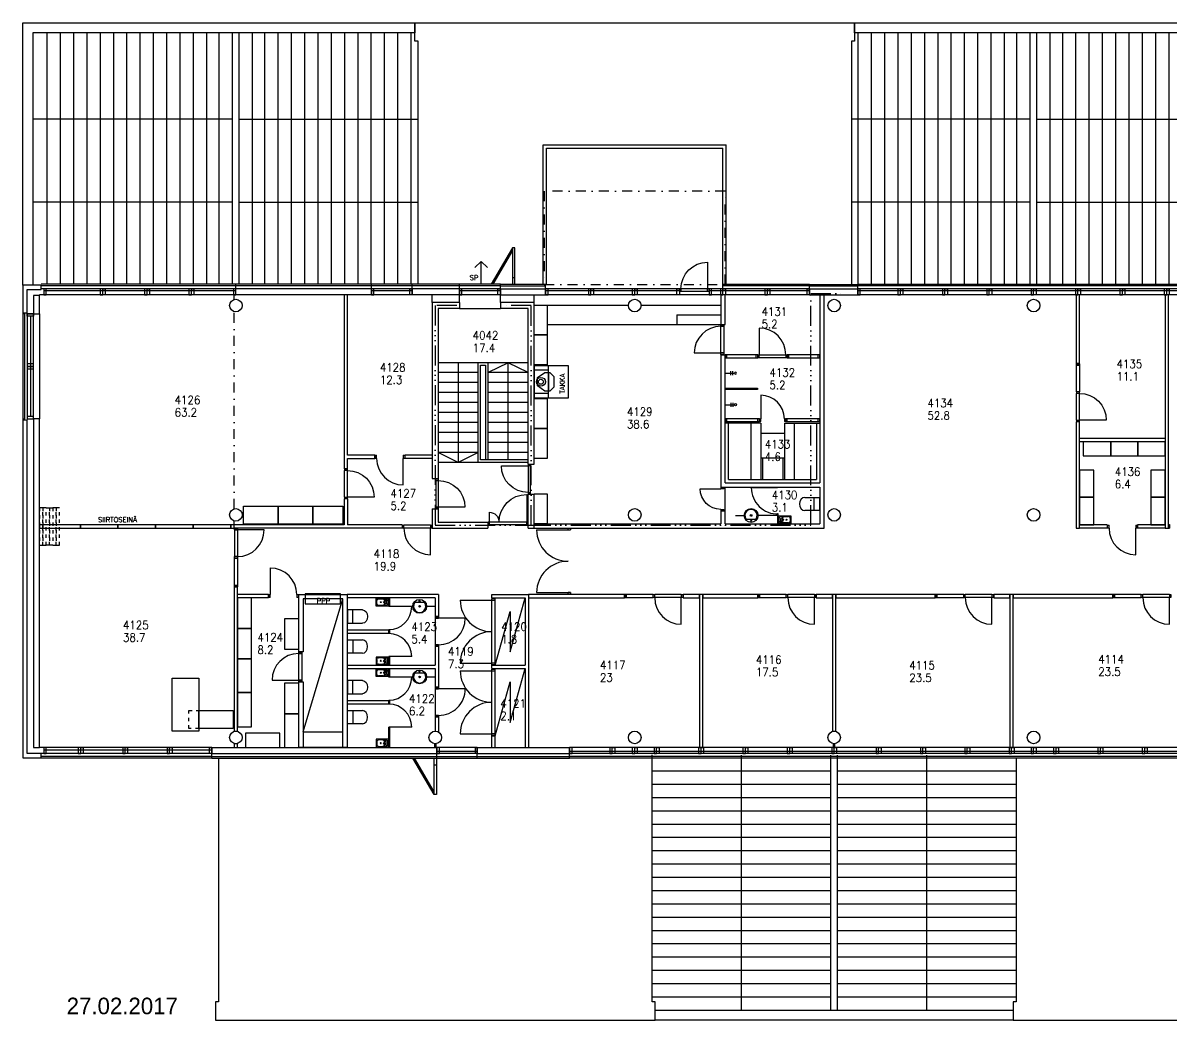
# Model space of a CAD drawing. Extents: x -405 to 153754, y -2585 to 66147.
# Drawn here: x -405 to 34135, y -405 to 29605 of the extents above; entities that cross this region are included whole.
import ezdxf
from ezdxf.enums import TextEntityAlignment as Align

# ---------------------------------------------------------------- set-up
doc = ezdxf.new("R2010")
doc.units = 0
doc.header["$LTSCALE"] = 100
doc.header["$MEASUREMENT"] = 0
for name, pattern in [('KEL', [2.25, 1, -1.25]), ('PALOALUE', [12, 6, -1.5, 0, -1.5, 0, -1.5, 0, -1.5]), ('PKL', [7, 3, -2, 0, -2])]:
    doc.linetypes.add(name, pattern=pattern)
doc.layers.get('0').update_dxf_attribs({"linetype": 'CONTINUOUS'})
for name, color, linetype in [('ART1100T0', 7, 'CONTINUOUS'), ('ART1100T3', 7, 'CONTINUOUS'), ('ART1100TB', 7, 'CONTINUOUS'), ('ART2300T0', 7, 'CONTINUOUS'), ('FM_I', 7, 'CONTINUOUS'), ('M00402', 7, 'CONTINUOUS'), ('M06001', 7, 'CONTINUOUS'), ('M06037', 8, 'CONTINUOUS'), ('M06041', 7, 'CONTINUOUS'), ('M06051', 3, 'CONTINUOUS'), ('m06080', 8, 'CONTINUOUS'), ('M06081', 7, 'CONTINUOUS'), ('paloos', 20, 'PALOALUE')]:
    doc.layers.add(name, color=color, linetype=linetype)
doc.styles.add('FISO', font='fiso.shx', dxfattribs={"height": 200})
doc.styles.add('ROMANS', font='romans.shx')
doc.styles.get("Standard").update_dxf_attribs({"font": 'simplex.shx'})

# ---------------------------------------------------------------- blocks, each defined once
blk = doc.blocks.new('Apilari_01')
at = {"layer": 'M06001'}
blk.add_circle((0, 0), 0.5, dxfattribs=at)
blk = doc.blocks.new('SALAMA')
at = {"layer": 'M00402'}
blk.add_lwpolyline([(0, 0), (0.5, 0.8), (0.5, 0.2), (1, 1)], dxfattribs=at)
blk = doc.blocks.new('LVISUI')
for p, q in [((-0.2, 0.77), (0.2, 0.77)), ((-0.2, 0.56), (0.2, 0.56)), ((0, 0), (0, 0.93))]:
    blk.add_line(p, q)
blk.add_circle((0, 1.03), 0.104)
at = {"width": 0.76195, "flags": 1}
blk.add_attdef('LVIKAL', text='', height=0.212, dxfattribs=at).set_placement((-0.39, 0.03), (0.38, 0.03), align=Align.FIT)
blk = doc.blocks.new('TALOTIKKAAT')
for p, q in [((-38, 1100), (-673, 0)), ((-38, 1020), (-626, 0)), ((-38, 200), (38, 200))]:
    blk.add_line(p, q)
blk.add_lwpolyline([(-38, 0), (38, 0), (38, 1100), (-38, 1100)], close=True)
blk = doc.blocks.new('KKUPPI_P')
at = {"linetype": 'Continuous'}
for p, q in [((-380, -245), (-380, -10)), ((-380, -10), (-10, -10)), ((-10, -245), (-380, -245)), ((-360, -175), (-360, -80)), ((-310, -30), (-175, -30)), ((-175, -225), (-310, -225)), ((-175, -30), (-80, -30)), ((-175, -225), (-80, -225)), ((-125, -80), (-125, -175)), ((-30, -80), (-30, -175)), ((-10, -10), (-10, -245))]:
    blk.add_line(p, q, dxfattribs=at)
for p, q in [((-168, -110), (-125, -153)), ((-80, -65), (-163, -148)), ((-151, -93), (-108, -136)), ((-80, -65), (-80, -167))]:
    blk.add_line(p, q)
for centre, radius in [((-242, -128), 14.1), ((-80, -65), 10)]:
    blk.add_circle(centre, radius, dxfattribs=at)
for centre, start, end in [((-310, -80), 90, 180), ((-310, -175), 180, 270), ((-175, -80), 0, 90), ((-175, -175), 270, 0), ((-80, -80), 0, 90), ((-80, -175), 270, 0)]:
    blk.add_arc(centre, 50, start, end, dxfattribs=at)
at = {"extrusion": (0, 0, -1)}
for centre, major_axis, start_param, end_param in [((-119, -189), (-13.3, 12.5), -1.446157, 1.474955), ((-125, -203), (-5.71, 5.37), 0.050634, 6.193979), ((-100, -163), (-15.7, 14.8), 2.496992, 4.616547)]:
    blk.add_ellipse(centre, major_axis=major_axis, ratio=0.8, start_param=start_param, end_param=end_param, dxfattribs=at)
blk = doc.blocks.new('LVIIST')
for p, q in [((-0.5, 0.02), (-0.5, 0.761)), ((0.5, 0.761), (0.5, 0.02)), ((-0.5, 0.283), (0.5, 0.283)), ((0.5, 0.02), (-0.5, 0.02))]:
    blk.add_line(p, q)
blk.add_ellipse((0, 0.761), major_axis=(-0.5, 0), ratio=0.517739, start_param=3.141593, end_param=6.283185)
at = {"width": 0.76195, "flags": 1}
blk.add_attdef('LVIKAL', text='', height=0.212, dxfattribs=at).set_placement((-0.389, 0.05), (0.379, 0.05), align=Align.FIT)
blk = doc.blocks.new('A$C35E07A09')
blk.add_lwpolyline([(63, 322, 2.070197), (352, 322)], format="xyb", close=True)
for centre, radius in [((207, 207), 208), ((207, 367), 15), ((207, 207), 25)]:
    blk.add_circle(centre, radius)
blk = doc.blocks.new('VAR1X1')
blk.add_lwpolyline([(-0.168, -0.256), (0.832, -0.256), (0.832, 0.744), (-0.168, 0.744)], close=True)
blk = doc.blocks.new('aioa_huone')
at = {"layer": 'ART1100T0', "width": 0.9}
blk.add_attdef('HNENUM', (56, 73), '', height=250, dxfattribs=at)
at = {"layer": 'ART1100T3', "width": 0.9}
blk.add_attdef('HNEALA', (56, -302), '', height=250, dxfattribs=at)

msp = doc.modelspace()

# ---------------------------------------------------------------- linework, layer by layer
at = {"layer": 'ART2300T0'}
msp.add_lwpolyline([(13379, 21754), (13379, 22430), (13191, 22242), (13379, 22430), (13567, 22242)], dxfattribs=at)
at = {"layer": 'M00402'}
for p, q in [((325, 21740), (325, 29305)), ((725, 21740), (725, 29305)), ((1125, 21740), (1125, 29305)), ((1525, 21740), (1525, 29305)), ((1925, 21740), (1925, 29305)), ((2325, 21740), (2325, 29305)), ((2725, 21740), (2725, 29305)), ((3125, 21740), (3125, 29305)), ((3525, 21740), (3525, 29305)), ((3925, 21740), (3925, 29305)), ((4325, 21740), (4325, 29305)), ((4725, 21740), (4725, 29305)), ((5125, 21740), (5125, 29305)), ((5500, 21740), (5500, 29305)), ((5900, 21740), (5900, 29305)), ((6100, 21740), (6100, 29305)), ((6500, 21740), (6500, 29305)), ((6875, 21740), (6875, 29305)), ((7275, 21740), (7275, 29305)), ((7675, 21740), (7675, 29305)), ((8075, 21740), (8075, 29305)), ((8475, 21740), (8475, 29305)), ((8875, 21740), (8875, 29305)), ((9275, 21740), (9275, 29305)), ((9675, 21740), (9675, 29305)), ((10075, 21740), (10075, 29305)), ((10475, 21740), (10475, 29305)), ((10875, 21740), (10875, 29305)), ((11275, 21740), (11275, 29305)), ((24725, 21738), (24725, 29305)), ((25125, 21738), (25125, 29305)), ((25525, 21738), (25525, 29305)), ((25925, 21738), (25925, 29305)), ((26325, 21738), (26325, 29305)), ((26725, 21738), (26725, 29305)), ((27125, 21738), (27125, 29305)), ((27525, 21738), (27525, 29305)), ((27925, 21738), (27925, 29305)), ((28325, 21738), (28325, 29305)), ((28725, 21738), (28725, 29305)), ((29125, 21738), (29125, 29305)), ((29500, 21738), (29500, 29305)), ((29900, 21738), (29900, 29305)), ((30100, 21738), (30100, 29305)), ((30500, 21738), (30500, 29305)), ((30875, 21738), (30875, 29305)), ((31275, 21738), (31275, 29305)), ((31675, 21738), (31675, 29305)), ((32075, 21738), (32075, 29305)), ((32475, 21738), (32475, 29305)), ((32875, 21738), (32875, 29305)), ((33275, 21738), (33275, 29305)), ((33675, 21738), (33675, 29305)), ((34075, 21738), (34075, 29305)), ((5900, 26713), (-105, 26713)), ((6100, 26713), (11480, 26713)), ((29900, 26713), (24520, 26713)), ((30100, 26713), (35480, 26713)), ((15245, 25935), (20755, 25935)), ((15245, 21740), (15245, 25935)), ((20755, 21738), (20755, 25935)), ((15345, 21738), (15345, 25835)), ((15345, 25835), (20655, 25835)), ((20655, 21738), (20655, 25835)), ((5900, 24212), (-105, 24212)), ((6100, 24212), (11480, 24212)), ((29900, 24212), (24520, 24212)), ((30100, 24212), (35480, 24212)), ((5950, 21283), (5950, 21420)), ((5950, 14500), (5950, 14617)), ((8020, 8270), (9220, 12270)), ((8020, 8270), (9220, 8270)), ((21210, -105), (21210, 7565)), ((23900, -105), (23900, 7565)), ((24100, -105), (24100, 7565)), ((26790, -105), (26790, 7565)), ((18520, 7095), (23900, 7095)), ((24100, 7095), (29480, 7095)), ((18520, 6695), (23900, 6695)), ((24100, 6695), (29480, 6695)), ((18520, 6295), (23900, 6295)), ((24100, 6295), (29480, 6295)), ((18520, 5895), (23900, 5895)), ((24100, 5895), (29480, 5895)), ((18520, 5495), (23900, 5495)), ((24100, 5495), (29480, 5495)), ((18520, 5095), (23900, 5095)), ((24100, 5095), (29480, 5095)), ((18520, 4695), (23900, 4695)), ((24100, 4695), (29480, 4695)), ((18520, 4295), (23900, 4295)), ((24100, 4295), (29480, 4295)), ((18520, 3895), (23900, 3895)), ((24100, 3895), (29480, 3895)), ((18520, 3495), (23900, 3495)), ((24100, 3495), (29480, 3495)), ((18520, 3095), (23900, 3095)), ((24100, 3095), (29480, 3095)), ((18520, 2695), (23900, 2695)), ((24100, 2695), (29480, 2695)), ((18520, 2295), (23900, 2295)), ((24100, 2295), (29480, 2295)), ((18520, 1895), (23900, 1895)), ((24100, 1895), (29480, 1895)), ((18520, 1495), (23900, 1495)), ((24100, 1495), (29480, 1495)), ((18520, 1095), (23900, 1095)), ((24100, 1095), (29480, 1095)), ((18520, 695), (23900, 695)), ((24100, 695), (29480, 695)), ((18520, 295), (23900, 295)), ((24100, 295), (29480, 295))]:
    msp.add_line(p, q, dxfattribs=at)
for points in [[(11385, 29305), (-105, 29305), (-105, 21715), (-405, 21715), (-405, 29605), (11385, 29605)], [(24615, 29605), (35385, 29605), (35385, 29305), (24615, 29305)], [(18615, -105), (29385, -105), (29385, -405), (18615, -405)]]:
    msp.add_lwpolyline(points, close=True, dxfattribs=at)
for points in [[(11480, 21740), (11480, 29055), (11385, 29055), (11385, 29605), (24615, 29605), (24615, 29055), (24520, 29055), (24520, 21738)], [(5480, 7480), (5480, 145), (5385, 145), (5385, -405), (18615, -405), (18615, 145), (18520, 145), (18520, 7580)], [(29480, 7480), (29480, 145), (29385, 145), (29385, -405), (42615, -405), (42615, 145), (42520, 145), (42520, 7480)]]:
    msp.add_lwpolyline(points, dxfattribs=at)
at = {"layer": 'M00402', "linetype": 'PKL'}
msp.add_lwpolyline([(15275, 21738), (20725, 21738), (20725, 24538), (15275, 24538)], close=True, dxfattribs=at)
at = {"layer": 'M00402'}
msp.add_circle((15178, 18805), 134, dxfattribs=at)
at = {"layer": 'M06001'}
for p, q in [((6000, 21420), (90, 21420)), ((6000, 21740), (145, 21740)), ((6000, 21690), (145, 21690)), ((6000, 21607), (145, 21607)), ((6000, 21540), (220, 21540)), ((6000, 21420), (6000, 21740)), ((10080, 21740), (6000, 21740)), ((10080, 21690), (6000, 21690)), ((10080, 21605), (6000, 21605)), ((10080, 21420), (6000, 21420)), ((9360, 21420), (9260, 21420)), ((10080, 21420), (10080, 21740)), ((11305, 21740), (10080, 21740)), ((11305, 21690), (10080, 21690)), ((11305, 21607), (10080, 21607)), ((11305, 21540), (10080, 21540)), ((11305, 21420), (10080, 21420)), ((11305, 21420), (11305, 21740)), ((12725, 21740), (11305, 21740)), ((12725, 21690), (11305, 21690)), ((12725, 21605), (11305, 21605)), ((12725, 21420), (11305, 21420)), ((12725, 21190), (12725, 21740)), ((13960, 21740), (12725, 21740)), ((13960, 21690), (12725, 21690)), ((13960, 21605), (12725, 21605)), ((13960, 21540), (12725, 21540)), ((13960, 21420), (12725, 21420)), ((13960, 21190), (13960, 21740)), ((13960, 21740), (15320, 21740)), ((13960, 21690), (15320, 21690)), ((13960, 21605), (15320, 21605)), ((13960, 21420), (15320, 21420)), ((14970, 21190), (14970, 21420)), ((15320, 21420), (15320, 21740)), ((19345, 21605), (15320, 21605)), ((19345, 21540), (15320, 21540)), ((19345, 21420), (15320, 21420)), ((23260, 21420), (19345, 21420)), ((23260, 21540), (20235, 21540)), ((23260, 21605), (20285, 21605)), ((20720, 21420), (20590, 21420)), ((20590, 21420), (20590, 20530)), ((23260, 21738), (20655, 21738)), ((20655, 21605), (20655, 21738)), ((23260, 21688), (20655, 21688)), ((20720, 20530), (20720, 21420)), ((23260, 21420), (23260, 21738)), ((23260, 21738), (24710, 21738)), ((23260, 21688), (24710, 21688)), ((23260, 21605), (24710, 21605)), ((23260, 21420), (24710, 21420)), ((23700, 21420), (23570, 21420)), ((23570, 21420), (23570, 15760)), ((23700, 14400), (23700, 21420)), ((24710, 21420), (24710, 21738)), ((57955, 21738), (24710, 21738)), ((57955, 21688), (24710, 21688)), ((57955, 21605), (24710, 21605)), ((57955, 21540), (24710, 21540)), ((57955, 21420), (24710, 21420)), ((9260, 21400), (9260, 16190)), ((9360, 16600), (9360, 21400)), ((11910, 21190), (11910, 21400)), ((11910, 21190), (11910, 15890)), ((12725, 21190), (11910, 21190)), ((12725, 21190), (12725, 21010)), ((14970, 21190), (13960, 21190)), ((13960, 21190), (13960, 21010)), ((14970, 16330), (14970, 21190)), ((-405, 20885), (-275, 20885)), ((-405, 20885), (-405, 17655)), ((-182, 20780), (-183, 17759)), ((-90, 20855), (90, 20855)), ((90, 20855), (90, 17685)), ((12090, 21010), (12090, 15890)), ((12725, 21010), (12090, 21010)), ((12725, 21010), (13960, 21010)), ((14790, 21010), (13960, 21010)), ((14790, 16330), (14790, 21010)), ((20590, 20530), (20720, 20530)), ((20590, 19620), (20720, 19620)), ((20590, 19620), (20590, 15630)), ((20720, 15760), (20720, 19620)), ((31385, 19360), (31285, 19360)), ((-405, 17655), (-275, 17655)), ((90, 17685), (-90, 17685)), ((20820, 17560), (20720, 17560)), ((20820, 15860), (20820, 17560)), ((23470, 17560), (23470, 15860)), ((23470, 17560), (23570, 17560)), ((31385, 17600), (31285, 17600)), ((33955, 17100), (31385, 17100)), ((33955, 17000), (31385, 17000)), ((10180, 16600), (9360, 16600)), ((10180, 16500), (10180, 16600)), ((11910, 16600), (11090, 16600)), ((11090, 16500), (11090, 16600)), ((9360, 16190), (9360, 16500)), ((9360, 16500), (10180, 16500)), ((11910, 16500), (11090, 16500)), ((14790, 16330), (14970, 16330)), ((9360, 16190), (9260, 16190)), ((11910, 15890), (12090, 15890)), ((20590, 15630), (23570, 15630)), ((20720, 15760), (23570, 15760)), ((20820, 15860), (23470, 15860)), ((23570, 15630), (23570, 14530)), ((9360, 15280), (9260, 15280)), ((9260, 15280), (9260, 14500)), ((9360, 15280), (9360, 14500)), ((14790, 14400), (14790, 15420)), ((14790, 15420), (14970, 15420)), ((14970, 14400), (14970, 15420)), ((11910, 14980), (11910, 14400)), ((11910, 14980), (12090, 14980)), ((12090, 14980), (12090, 14580)), ((20590, 14920), (20720, 14920)), ((20590, 14920), (20590, 14530)), ((20720, 14530), (20720, 14920)), ((12090, 14580), (13580, 14580)), ((13580, 14580), (13580, 14400)), ((14970, 14530), (20590, 14530)), ((20720, 14530), (23570, 14530)), ((9260, 14500), (5950, 14500)), ((5950, 14400), (5950, 14500)), ((11000, 14400), (5950, 14400)), ((11000, 14500), (9360, 14500)), ((11000, 14500), (11000, 14400)), ((11910, 14400), (13580, 14400)), ((14790, 14400), (14970, 14400)), ((14970, 14400), (23700, 14400)), ((32215, 14500), (31385, 14500)), ((32215, 14500), (31385, 14500)), ((32215, 14400), (31385, 14400)), ((32215, 14500), (32215, 14400)), ((33955, 14500), (33125, 14500)), ((33125, 14500), (33125, 14400)), ((33955, 14400), (33125, 14400)), ((6980, 12400), (6050, 12400)), ((6980, 12300), (6050, 12300)), ((6980, 12300), (6980, 12400)), ((12100, 12400), (9350, 12400)), ((12000, 12300), (9350, 12300)), ((12000, 12300), (12000, 11743)), ((12100, 12400), (12100, 11743)), ((13700, 12300), (13700, 12400)), ((13700, 12400), (14800, 12400)), ((13700, 12300), (14700, 12300)), ((14700, 12300), (14700, 10275)), ((14800, 12400), (14800, 7800)), ((12100, 11743), (12000, 11743)), ((9350, 11338), (10600, 11338)), ((9350, 11238), (10600, 11238)), ((10600, 11238), (10600, 11338)), ((12100, 10833), (12000, 10833)), ((12000, 10833), (12000, 10275)), ((12100, 10833), (12100, 9618)), ((9350, 10275), (12000, 10275)), ((9350, 10175), (12000, 10175)), ((12000, 10175), (12000, 9618)), ((13700, 10275), (14700, 10275)), ((13700, 10175), (13700, 10275)), ((13700, 10175), (14700, 10175)), ((14700, 10175), (14700, 7800)), ((12100, 9618), (12000, 9618)), ((9350, 9213), (10600, 9213)), ((9350, 9113), (10600, 9113)), ((10600, 9213), (10600, 9113)), ((12100, 8708), (12000, 8708)), ((12000, 8708), (12000, 8290)), ((12100, 8708), (12100, 8262)), ((13700, 8150), (13800, 8150)), ((13700, 7800), (13700, 8150)), ((13800, 7800), (13800, 8150)), ((5280, 7800), (90, 7800)), ((5280, 7615), (145, 7615)), ((5280, 7715), (220, 7715)), ((5280, 7800), (12050, 7800)), ((5280, 7480), (5280, 7800)), ((5280, 7615), (12050, 7615)), ((13260, 7800), (12050, 7800)), ((12050, 7480), (12050, 7800)), ((13260, 7680), (12050, 7680)), ((13260, 7615), (12050, 7615)), ((13260, 7800), (16040, 7800)), ((13260, 7480), (13260, 7800)), ((13260, 7615), (16040, 7615)), ((53290, 7800), (16040, 7800)), ((16040, 7480), (16040, 7800)), ((53290, 7680), (16040, 7680)), ((53290, 7615), (16040, 7615)), ((5280, 7530), (145, 7530)), ((5280, 7480), (145, 7480)), ((5280, 7530), (12050, 7530)), ((5280, 7480), (12050, 7480)), ((12050, 7530), (13260, 7530)), ((12050, 7480), (13260, 7480)), ((13260, 7530), (16040, 7530)), ((13260, 7480), (16040, 7480)), ((53290, 7530), (16040, 7530)), ((53290, 7480), (16040, 7480))]:
    msp.add_line(p, q, dxfattribs=at)
for points in [[(-275, 20885), (-275, 21585), (145, 21585), (145, 21715), (-405, 21715), (-405, 20885)], [(6000, 21420), (6000, 21607)], [(6000, 21420), (6000, 21607)], [(31385, 19360), (31385, 21420), (31285, 21420), (31285, 19360)], [(90, 20855), (90, 21400), (-90, 21400), (-90, 20855)], [(-405, 17655), (-405, 7485), (145, 7485), (145, 7615), (-275, 7615), (-275, 17655)], [(-90, 17685), (-90, 7800), (90, 7800)], [(90, 7800), (90, 17685)], [(31285, 17600), (31285, 14400), (31385, 14400), (31385, 17600)], [(22320, 14527), (22320, 14827), (22296, 14827), (22296, 14527)]]:
    msp.add_lwpolyline(points, dxfattribs=at)
for points in [[(220, 21422), (295, 21422), (295, 21607), (220, 21607)], [(1995, 21420), (1995, 21607), (1920, 21607), (1920, 21420)], [(1995, 21420), (1995, 21607), (2070, 21607), (2070, 21420)], [(3330, 21420), (3330, 21607), (3255, 21607), (3255, 21420)], [(3330, 21420), (3330, 21607), (3405, 21607), (3405, 21420)], [(4665, 21420), (4665, 21607), (4590, 21607), (4590, 21420)], [(4665, 21420), (4665, 21607), (4740, 21607), (4740, 21420)], [(6000, 21420), (6000, 21607), (5925, 21607), (5925, 21420)], [(10155, 21420), (10155, 21607), (10080, 21607), (10080, 21420)], [(11230, 21420), (11230, 21607), (11305, 21607), (11305, 21420)], [(12800, 21420), (12800, 21605), (12725, 21605), (12725, 21420)], [(13885, 21420), (13885, 21605), (13960, 21605), (13960, 21420)], [(15395, 21420), (15395, 21605), (15320, 21605), (15320, 21420)], [(16680, 21420), (16680, 21605), (16605, 21605), (16605, 21420)], [(16680, 21420), (16680, 21605), (16755, 21605), (16755, 21420)], [(18000, 21420), (18000, 21605), (17925, 21605), (17925, 21420)], [(18000, 21420), (18000, 21605), (18075, 21605), (18075, 21420)], [(19270, 21420), (19270, 21605), (19345, 21605), (19345, 21420)], [(20310, 21420), (20310, 21605), (20235, 21605), (20235, 21420)], [(20655, 21420), (20655, 21605), (20580, 21605), (20580, 21420)], [(20655, 21420), (20655, 21605), (20730, 21605), (20730, 21420)], [(21990, 21420), (21990, 21605), (21915, 21605), (21915, 21420)], [(21990, 21420), (21990, 21605), (22065, 21605), (22065, 21420)], [(23185, 21420), (23185, 21605), (23260, 21605), (23260, 21420)], [(24785, 21420), (24785, 21605), (24710, 21605), (24710, 21420)], [(25995, 21420), (25995, 21605), (25920, 21605), (25920, 21420)], [(25995, 21420), (25995, 21605), (26070, 21605), (26070, 21420)], [(27330, 21420), (27330, 21605), (27255, 21605), (27255, 21420)], [(27330, 21420), (27330, 21605), (27405, 21605), (27405, 21420)], [(28665, 21420), (28665, 21605), (28590, 21605), (28590, 21420)], [(28665, 21420), (28665, 21605), (28740, 21605), (28740, 21420)], [(30000, 21420), (30000, 21605), (29925, 21605), (29925, 21420)], [(30000, 21420), (30000, 21605), (30075, 21605), (30075, 21420)], [(31335, 21420), (31335, 21605), (31260, 21605), (31260, 21420)], [(31335, 21420), (31335, 21605), (31410, 21605), (31410, 21420)], [(32670, 21420), (32670, 21605), (32595, 21605), (32595, 21420)], [(32670, 21420), (32670, 21605), (32745, 21605), (32745, 21420)], [(34005, 21420), (34005, 21605), (33930, 21605), (33930, 21420)], [(33955, 14400), (34055, 14400), (34055, 21420), (33955, 21420)], [(34005, 21420), (34005, 21605), (34080, 21605), (34080, 21420)], [(-405, 17685), (-345, 17685), (-345, 20855), (-405, 20855)], [(-275, 20855), (-275, 17685), (-90, 17685), (-90, 20855)], [(-275, 20780), (-275, 20855), (-90, 20855), (-90, 20780)], [(-275, 19344), (-275, 19270), (-90, 19270), (-90, 19344)], [(-275, 19270), (-275, 19196), (-90, 19196), (-90, 19270)], [(-275, 17759), (-275, 17685), (-90, 17685), (-90, 17759)], [(5950, 8290), (6050, 8290), (6050, 12620), (5950, 12620)], [(8020, 9770), (8020, 7800), (9220, 7800), (9220, 12270), (8020, 12270), (8020, 10680), (7890, 10680), (7890, 12400), (9350, 12400), (9350, 7800), (7890, 7800), (7890, 9770)], [(10600, 12037), (10600, 12300), (10624, 12300), (10624, 12037)], [(14800, 12400), (14800, 12300), (17695, 12300), (17695, 12400)], [(19455, 12400), (19455, 12300), (19945, 12300), (19945, 12400)], [(19945, 7800), (20045, 7800), (20045, 12400), (19945, 12400)], [(20045, 12400), (20045, 12300), (21700, 12300), (21700, 12400)], [(23460, 12400), (23460, 12300), (23950, 12300), (23950, 12400)], [(23950, 8290), (24050, 8290), (24050, 12400), (23950, 12400)], [(24050, 12400), (24050, 12300), (27040, 12300), (27040, 12400)], [(28800, 12400), (28800, 12300), (29290, 12300), (29290, 12400)], [(29290, 7800), (29390, 7800), (29390, 12400), (29290, 12400)], [(29390, 12400), (29390, 12300), (32380, 12300), (32380, 12400)], [(10600, 11227), (10600, 11347), (10624, 11347), (10624, 11227)], [(10600, 10275), (10600, 10537), (10624, 10537), (10624, 10275)], [(10600, 9912), (10600, 10175), (10624, 10175), (10624, 9912)], [(10600, 9103), (10600, 9223), (10624, 9223), (10624, 9103)], [(10600, 7800), (10600, 8413), (10624, 8413), (10624, 7800)], [(220, 7615), (295, 7615), (295, 7800), (220, 7800)], [(1260, 7615), (1335, 7615), (1335, 7800), (1260, 7800)], [(1410, 7615), (1335, 7615), (1335, 7800), (1410, 7800)], [(2595, 7615), (2670, 7615), (2670, 7800), (2595, 7800)], [(2745, 7615), (2670, 7615), (2670, 7800), (2745, 7800)], [(3930, 7615), (4005, 7615), (4005, 7800), (3930, 7800)], [(4080, 7615), (4005, 7615), (4005, 7800), (4080, 7800)], [(5280, 7615), (5205, 7615), (5205, 7800), (5280, 7800)], [(5949, 7800), (6049, 7800), (6049, 7910), (5949, 7910)], [(11975, 7910), (11975, 7800), (12025, 7800), (12025, 7910)], [(12050, 7800), (12050, 7615), (12125, 7615), (12125, 7800)], [(13260, 7800), (13260, 7615), (13210, 7615), (13210, 7800)], [(16040, 7800), (16040, 7615), (16040, 7615), (16040, 7800)], [(16040, 7800), (16040, 7615), (16115, 7615), (16115, 7800)], [(17250, 7800), (17250, 7615), (17325, 7615), (17325, 7800)], [(17400, 7800), (17400, 7615), (17325, 7615), (17325, 7800)], [(17925, 7800), (17925, 7615), (18000, 7615), (18000, 7800)], [(18075, 7800), (18075, 7615), (18000, 7615), (18000, 7800)], [(18585, 7800), (18585, 7615), (18660, 7615), (18660, 7800)], [(18735, 7800), (18735, 7615), (18660, 7615), (18660, 7800)], [(19920, 7800), (19920, 7615), (19995, 7615), (19995, 7800)], [(20070, 7800), (20070, 7615), (19995, 7615), (19995, 7800)], [(21255, 7800), (21255, 7615), (21330, 7615), (21330, 7800)], [(21405, 7800), (21405, 7615), (21330, 7615), (21330, 7800)], [(22590, 7800), (22590, 7615), (22665, 7615), (22665, 7800)], [(22740, 7800), (22740, 7615), (22665, 7615), (22665, 7800)], [(23925, 7800), (23925, 7615), (24000, 7615), (24000, 7800)], [(23975, 7910), (23975, 7800), (24025, 7800), (24025, 7910)], [(24075, 7800), (24075, 7615), (24000, 7615), (24000, 7800)], [(25260, 7800), (25260, 7615), (25335, 7615), (25335, 7800)], [(25410, 7800), (25410, 7615), (25335, 7615), (25335, 7800)], [(26595, 7800), (26595, 7615), (26670, 7615), (26670, 7800)], [(26745, 7800), (26745, 7615), (26670, 7615), (26670, 7800)], [(27930, 7800), (27930, 7615), (28005, 7615), (28005, 7800)], [(28080, 7800), (28080, 7615), (28005, 7615), (28005, 7800)], [(29265, 7800), (29265, 7615), (29340, 7615), (29340, 7800)], [(29415, 7800), (29415, 7615), (29340, 7615), (29340, 7800)], [(29925, 7800), (29925, 7615), (30000, 7615), (30000, 7800)], [(30075, 7800), (30075, 7615), (30000, 7615), (30000, 7800)], [(30600, 7800), (30600, 7615), (30675, 7615), (30675, 7800)], [(30750, 7800), (30750, 7615), (30675, 7615), (30675, 7800)], [(31935, 7800), (31935, 7615), (32010, 7615), (32010, 7800)], [(32085, 7800), (32085, 7615), (32010, 7615), (32010, 7800)], [(33270, 7800), (33270, 7615), (33345, 7615), (33345, 7800)], [(33420, 7800), (33420, 7615), (33345, 7615), (33345, 7800)]]:
    msp.add_lwpolyline(points, close=True, dxfattribs=at)
at = {"layer": 'M06037'}
for p, q in [((14970, 21115), (17811, 21115)), ((18189, 21115), (20590, 21115)), ((19270, 20825), (20590, 20825)), ((19270, 20825), (19270, 20530)), ((15370, 20530), (20590, 20530)), ((14790, 19380), (12090, 19380)), ((12690, 19380), (12690, 16380)), ((13290, 16380), (13290, 19380)), ((13590, 16455), (13590, 19380)), ((14190, 16455), (14190, 19380)), ((13290, 19080), (12090, 19080)), ((13365, 16455), (13365, 19305)), ((13365, 19305), (13515, 19305)), ((13515, 19305), (13515, 16455)), ((14790, 19080), (13590, 19080)), ((13290, 18780), (12090, 18780)), ((14790, 18780), (13590, 18780)), ((13290, 18480), (12090, 18480)), ((14790, 18480), (13590, 18480)), ((13290, 18180), (12090, 18180)), ((14790, 18180), (13590, 18180)), ((13290, 17880), (12090, 17880)), ((14790, 17880), (13590, 17880)), ((13290, 17580), (12090, 17580)), ((13290, 17280), (12090, 17280)), ((14790, 17580), (13590, 17580)), ((14790, 17280), (13590, 17280)), ((13290, 16980), (12090, 16980)), ((14790, 16980), (13590, 16980)), ((13290, 16680), (12090, 16680)), ((14790, 16680), (13590, 16680)), ((14790, 16380), (12090, 16380)), ((14790, 16455), (13365, 16455)), ((20720, 14920), (20720, 15630)), ((12000, 11743), (12000, 10825)), ((12000, 9626), (12000, 8708))]:
    msp.add_line(p, q, dxfattribs=at)
for points in [[(14790, 19080), (14190, 19380), (13590, 19080)], [(13290, 16680), (12690, 16380), (12090, 16680)]]:
    msp.add_lwpolyline(points, dxfattribs=at)
msp.add_lwpolyline([(14970, 18320), (16010, 18320), (16010, 19290), (14970, 19290)], close=True, dxfattribs=at)
at = {"layer": 'M06041'}
for p, q in [((20770, 19528), (20770, 19620)), ((21650, 19528), (21650, 19620)), ((22640, 19528), (22640, 19620)), ((23520, 19528), (23520, 19620)), ((20770, 17610), (20770, 17690)), ((21700, 17610), (21700, 17690)), ((22590, 17610), (22590, 17690)), ((23520, 17610), (23520, 17690))]:
    msp.add_line(p, q, dxfattribs=at)
for points in [[(20720, 19528), (21700, 19528), (21700, 19620), (20720, 19620)], [(22590, 19528), (23570, 19528), (23570, 19620), (22590, 19620)], [(21690, 18570), (20735, 18570), (20735, 18610), (21690, 18610)], [(20720, 17610), (21750, 17610), (21750, 17690), (20720, 17690)], [(22540, 17610), (23570, 17610), (23570, 17690), (22540, 17690)]]:
    msp.add_lwpolyline(points, close=True, dxfattribs=at)
at = {"layer": 'M06051'}
for p, q in [((20191, 22406), (20191, 21605)), ((19345, 21605), (19345, 21535)), ((19390, 21605), (19345, 21605)), ((19345, 21535), (19390, 21535)), ((19390, 21605), (19390, 21535)), ((20191, 21605), (19390, 21605)), ((19390, 21535), (20191, 21535)), ((20235, 21605), (20191, 21605)), ((20191, 21535), (20191, 21605)), ((20191, 21535), (20235, 21535)), ((20235, 21535), (20235, 21605)), ((20590, 20520), (20682, 20520)), ((20590, 20475), (20590, 20520)), ((20590, 20475), (20682, 20475)), ((20590, 19674), (20590, 20475)), ((20682, 20520), (20682, 20475)), ((20682, 20475), (20682, 19674)), ((21745, 20421), (21745, 19620)), ((19789, 19674), (20590, 19674)), ((20590, 19630), (20590, 19674)), ((20682, 19674), (20590, 19674)), ((20682, 19630), (20590, 19630)), ((20682, 19674), (20682, 19630)), ((21700, 19528), (21700, 19620)), ((21700, 19620), (21745, 19620)), ((21745, 19528), (21700, 19528)), ((21745, 19528), (21745, 19620)), ((21745, 19620), (22546, 19620)), ((22546, 19528), (21745, 19528)), ((22546, 19620), (22546, 19528)), ((22546, 19620), (22590, 19620)), ((22590, 19528), (22546, 19528)), ((22590, 19620), (22590, 19528)), ((31293, 18500), (31293, 19350)), ((31293, 19350), (31385, 19350)), ((31385, 19350), (31385, 18500)), ((31385, 19300), (31293, 19300)), ((21790, 18401), (21790, 17690)), ((31385, 18500), (31293, 18500)), ((31293, 18500), (31293, 18455)), ((31385, 18500), (31293, 18500)), ((31385, 18455), (31293, 18455)), ((31293, 17654), (31293, 18455)), ((31385, 18455), (31385, 18500)), ((31385, 17654), (31385, 18455)), ((21750, 17610), (21750, 17690)), ((21750, 17690), (21790, 17690)), ((21790, 17610), (21790, 17690)), ((22501, 17690), (22501, 17610)), ((22501, 17690), (22540, 17690)), ((22540, 17690), (22540, 17610)), ((31293, 17654), (31385, 17654)), ((31293, 17654), (31293, 17610)), ((31385, 17610), (31385, 17654)), ((32186, 17654), (31385, 17654)), ((21790, 17610), (21750, 17610)), ((22540, 17610), (22501, 17610)), ((31293, 17610), (31385, 17610)), ((10190, 16500), (10190, 16592)), ((10190, 16592), (10235, 16592)), ((10235, 16500), (10235, 16592)), ((11036, 16592), (11036, 16500)), ((11036, 16592), (11080, 16592)), ((11080, 16592), (11080, 16500)), ((10235, 16500), (10190, 16500)), ((11080, 16500), (11036, 16500)), ((11036, 15699), (11036, 16500)), ((13989, 16275), (14790, 16275)), ((14860, 16320), (14790, 16320)), ((14790, 16320), (14790, 16275)), ((14860, 16275), (14790, 16275)), ((14790, 16275), (14790, 15474)), ((14860, 16275), (14860, 16320)), ((14860, 15474), (14860, 16275)), ((9360, 16180), (9268, 16180)), ((9268, 16180), (9268, 16135)), ((9360, 16135), (9268, 16135)), ((9268, 15334), (9268, 16135)), ((9360, 16135), (9360, 16180)), ((9360, 15334), (9360, 16135)), ((12020, 15880), (12090, 15880)), ((12020, 15835), (12020, 15880)), ((12020, 15835), (12090, 15835)), ((12020, 15835), (12020, 15034)), ((12090, 15880), (12090, 15835)), ((12090, 15835), (12090, 15034)), ((19969, 15585), (20590, 15585)), ((20682, 15620), (20590, 15620)), ((20590, 15620), (20590, 15585)), ((20682, 15585), (20590, 15585)), ((20682, 15585), (20682, 15620)), ((22296, 15617), (21506, 15617)), ((9268, 15334), (9360, 15334)), ((9268, 15334), (9268, 15290)), ((9268, 15290), (9360, 15290)), ((9360, 15290), (9360, 15334)), ((10161, 15334), (9360, 15334)), ((14752, 15413), (14752, 14580)), ((14790, 15474), (14860, 15474)), ((14790, 15474), (14790, 15430)), ((14790, 15430), (14860, 15430)), ((14860, 15430), (14860, 15474)), ((12020, 14990), (12020, 15034)), ((12090, 15034), (12020, 15034)), ((12090, 14990), (12020, 14990)), ((12090, 15034), (12090, 14990)), ((12891, 15034), (12090, 15034)), ((13621, 14878), (13621, 14580)), ((20590, 14964), (20682, 14964)), ((20590, 14964), (20590, 14930)), ((20590, 14930), (20682, 14930)), ((20682, 14930), (20682, 14964)), ((13591, 14580), (13591, 14510)), ((13621, 14580), (13591, 14580)), ((13591, 14510), (13621, 14510)), ((13621, 14580), (13621, 14510)), ((14752, 14580), (13621, 14580)), ((13621, 14510), (14752, 14510)), ((14781, 14580), (14752, 14580)), ((14752, 14510), (14752, 14580)), ((14752, 14510), (14781, 14510)), ((14781, 14510), (14781, 14580)), ((190, 14500), (90, 14500)), ((90, 14500), (90, 14400)), ((90, 14400), (190, 14400)), ((1322, 14500), (190, 14500)), ((190, 14500), (190, 14400)), ((190, 14400), (190, 14500)), ((190, 14400), (1322, 14400)), ((1322, 14400), (1322, 14500)), ((2454, 14500), (1322, 14500)), ((1322, 14500), (1322, 14400)), ((1322, 14400), (2454, 14400)), ((2454, 14400), (2454, 14500)), ((3586, 14500), (2454, 14500)), ((2454, 14500), (2454, 14400)), ((2454, 14400), (3586, 14400)), ((4718, 14500), (3586, 14500)), ((3586, 14500), (3586, 14400)), ((3586, 14400), (3586, 14500)), ((3586, 14400), (4718, 14400)), ((4718, 14400), (4718, 14500)), ((5850, 14500), (4718, 14500)), ((4718, 14500), (4718, 14400)), ((4718, 14400), (5850, 14400)), ((5950, 14500), (5850, 14500)), ((5850, 14500), (5850, 14400)), ((5850, 14400), (5850, 14500)), ((5850, 14400), (5950, 14400)), ((5950, 14400), (5950, 14500)), ((5958, 14390), (6050, 14390)), ((5958, 14345), (5958, 14390)), ((5958, 14345), (6050, 14345)), ((5958, 14345), (5958, 13544)), ((6050, 14390), (6050, 14345)), ((6050, 14345), (6050, 13544)), ((6851, 14345), (6050, 14345)), ((11010, 14400), (11010, 14492)), ((11010, 14492), (11055, 14492)), ((11055, 14400), (11010, 14400)), ((11055, 14400), (11055, 14492)), ((11856, 14492), (11055, 14492)), ((11856, 14400), (11055, 14400)), ((11856, 14492), (11856, 14400)), ((11856, 14492), (11900, 14492)), ((11900, 14400), (11856, 14400)), ((11856, 13599), (11856, 14400)), ((11900, 14492), (11900, 14400)), ((15047, 14350), (15993, 14350)), ((15993, 14400), (16063, 14400)), ((15993, 14350), (15993, 14400)), ((15993, 14350), (16063, 14350)), ((16063, 14400), (16063, 14350)), ((32225, 14400), (32225, 14492)), ((32225, 14492), (32270, 14492)), ((32270, 14400), (32225, 14400)), ((32270, 14400), (32270, 14492)), ((33071, 14492), (33071, 14400)), ((33071, 14492), (33115, 14492)), ((33115, 14400), (33071, 14400)), ((33071, 13599), (33071, 14400)), ((33115, 14492), (33115, 14400)), ((34055, 14505), (34085, 14505)), ((34055, 14400), (34085, 14400)), ((34085, 14505), (34085, 14400)), ((5958, 13500), (5958, 13544)), ((6050, 13544), (5958, 13544)), ((5958, 13500), (6050, 13500)), ((5958, 12630), (5958, 13500)), ((6050, 13500), (5958, 13500)), ((6050, 13544), (6050, 13500)), ((6050, 13500), (6050, 12630)), ((7035, 13201), (7035, 12400)), ((5958, 12680), (6050, 12680)), ((6050, 12630), (5958, 12630)), ((15047, 12460), (15993, 12460)), ((15993, 12410), (15993, 12460)), ((16063, 12460), (15993, 12460)), ((16063, 12460), (16063, 12410)), ((6990, 12308), (6990, 12400)), ((6990, 12400), (7035, 12400)), ((7035, 12308), (6990, 12308)), ((7035, 12308), (7035, 12400)), ((7836, 12400), (7836, 12308)), ((7836, 12400), (7880, 12400)), ((7880, 12308), (7836, 12308)), ((7880, 12400), (7880, 12308)), ((12750, 12235), (13700, 12235)), ((13700, 12285), (13792, 12285)), ((13700, 12235), (13700, 12285)), ((13700, 12235), (13792, 12235)), ((13700, 10335), (13700, 12235)), ((13792, 12285), (13792, 12235)), ((13792, 12235), (13792, 10335)), ((16063, 12410), (15993, 12410)), ((18555, 12400), (17705, 12400)), ((17705, 12400), (17705, 12308)), ((17705, 12308), (18555, 12308)), ((17755, 12308), (17755, 12400)), ((18555, 12308), (18555, 12400)), ((18555, 12400), (18600, 12400)), ((18555, 12308), (18555, 12400)), ((18600, 12308), (18555, 12308)), ((18600, 12308), (18600, 12400)), ((19401, 12400), (18600, 12400)), ((19401, 12308), (18600, 12308)), ((19401, 12400), (19401, 12308)), ((19401, 12400), (19445, 12400)), ((19445, 12308), (19401, 12308)), ((19401, 11507), (19401, 12308)), ((19445, 12400), (19445, 12308)), ((22560, 12400), (21710, 12400)), ((21710, 12400), (21710, 12308)), ((21710, 12308), (22560, 12308)), ((21760, 12308), (21760, 12400)), ((22560, 12308), (22560, 12400)), ((22560, 12400), (22605, 12400)), ((22560, 12308), (22560, 12400)), ((22605, 12308), (22560, 12308)), ((22605, 12308), (22605, 12400)), ((23406, 12400), (22605, 12400)), ((23406, 12308), (22605, 12308)), ((23406, 12400), (23406, 12308)), ((23406, 12400), (23450, 12400)), ((23450, 12308), (23406, 12308)), ((23406, 11507), (23406, 12308)), ((23450, 12400), (23450, 12308)), ((27900, 12400), (27050, 12400)), ((27050, 12400), (27050, 12308)), ((27050, 12308), (27900, 12308)), ((27100, 12308), (27100, 12400)), ((27900, 12308), (27900, 12400)), ((27900, 12308), (27900, 12400)), ((27900, 12400), (27945, 12400)), ((27945, 12308), (27900, 12308)), ((27945, 12308), (27945, 12400)), ((28746, 12400), (27945, 12400)), ((28746, 12308), (27945, 12308)), ((28746, 12400), (28746, 12308)), ((28746, 12400), (28790, 12400)), ((28790, 12308), (28746, 12308)), ((28746, 11507), (28746, 12308)), ((28790, 12400), (28790, 12308)), ((33240, 12400), (32390, 12400)), ((32390, 12400), (32390, 12308)), ((32390, 12308), (33240, 12308)), ((32440, 12308), (32440, 12400)), ((33240, 12308), (33240, 12400)), ((33240, 12400), (33285, 12400)), ((33240, 12308), (33240, 12400)), ((33285, 12308), (33240, 12308)), ((33285, 12308), (33285, 12400)), ((34086, 12400), (33285, 12400)), ((34086, 12308), (33285, 12308)), ((34086, 12400), (34086, 12308)), ((34086, 12400), (34130, 12400)), ((34130, 12308), (34086, 12308)), ((34086, 11507), (34086, 12308)), ((34130, 12400), (34130, 12308)), ((11290, 12037), (10600, 12037)), ((12008, 11733), (12100, 11733)), ((12008, 11688), (12008, 11733)), ((12008, 11688), (12100, 11688)), ((12100, 11733), (12100, 11688)), ((12901, 11688), (12100, 11688)), ((12008, 10843), (12008, 10887)), ((12100, 10887), (12008, 10887)), ((12100, 10843), (12008, 10843)), ((12100, 10887), (12100, 10843)), ((7890, 10670), (7982, 10670)), ((7890, 10626), (7890, 10670)), ((7890, 10626), (7982, 10626)), ((7890, 9825), (7890, 10626)), ((7982, 10670), (7982, 10626)), ((7982, 10626), (7982, 9825)), ((11290, 10537), (10600, 10537)), ((12750, 10335), (13700, 10335)), ((12750, 10110), (13700, 10110)), ((13700, 10285), (13700, 10335)), ((13792, 10335), (13700, 10335)), ((13792, 10285), (13700, 10285)), ((13700, 10160), (13792, 10160)), ((13700, 10110), (13700, 10160)), ((13700, 10110), (13792, 10110)), ((13700, 8210), (13700, 10110)), ((13792, 10335), (13792, 10285)), ((13792, 10160), (13792, 10110)), ((13792, 10110), (13792, 8210)), ((7089, 9825), (7890, 9825)), ((7890, 9780), (7890, 9825)), ((7982, 9825), (7890, 9825)), ((7982, 9780), (7890, 9780)), ((7982, 9825), (7982, 9780)), ((11290, 9912), (10600, 9912)), ((12008, 9608), (12100, 9608)), ((12008, 9563), (12008, 9608)), ((12008, 9563), (12100, 9563)), ((12100, 9608), (12100, 9563)), ((12901, 9563), (12100, 9563)), ((12008, 8718), (12008, 8762)), ((12100, 8762), (12008, 8762)), ((12100, 8718), (12008, 8718)), ((12100, 8762), (12100, 8718)), ((11290, 8413), (10600, 8413)), ((12750, 8210), (13700, 8210)), ((13700, 8160), (13700, 8210)), ((13792, 8210), (13700, 8210)), ((13792, 8160), (13700, 8160)), ((13792, 8210), (13792, 8160))]:
    msp.add_line(p, q, dxfattribs=at)
at = {"layer": 'M06051', "linetype": 'PKL'}
msp.add_line((5950, 14983), (5950, 20917), dxfattribs=at)
at = {"layer": 'M06051', "linetype": 'KEL'}
for p, q in [((190, 15016), (90, 15016)), ((90, 15016), (90, 13884)), ((190, 13884), (190, 15016)), ((290, 15016), (190, 15016)), ((190, 15016), (190, 13884)), ((290, 13884), (290, 15016)), ((290, 13884), (290, 15016)), ((290, 15016), (390, 15016)), ((390, 13884), (390, 15016)), ((390, 15016), (490, 15016)), ((390, 15016), (390, 13884)), ((490, 15016), (490, 13884)), ((590, 15016), (490, 15016)), ((490, 15016), (490, 13884)), ((590, 13884), (590, 15016)), ((690, 15016), (590, 15016)), ((590, 15016), (590, 13884)), ((690, 13884), (690, 15016)), ((90, 13884), (190, 13884)), ((190, 13884), (290, 13884)), ((390, 13884), (290, 13884)), ((490, 13884), (390, 13884)), ((490, 13884), (590, 13884)), ((590, 13884), (690, 13884))]:
    msp.add_line(p, q, dxfattribs=at)
at = {"layer": 'M06051'}
for centre, radius, start, end in [((22296, 15617), 790, 180, 271.7409), ((10600, 12037), 690, 270, 0), ((10600, 10537), 690, 0, 90), ((10600, 9912), 690, 270, 0), ((10600, 8413), 690, 0, 90)]:
    msp.add_arc(centre, radius, start, end, dxfattribs=at)
at = {"layer": 'M06051', "extrusion": (0, 0, -1)}
for centre, major_axis, start_param, end_param in [((20191, 21605), (566, 566), 3.926991, 5.497787), ((31385, 17654), (-566, 566), 0.785398, 2.356194), ((14790, 16275), (-566, 566), 3.926991, 5.497787), ((9360, 15334), (-566, 566), 0.785398, 2.356194), ((12090, 15034), (-566, 566), 0.785398, 2.356194), ((20590, 15585), (-439, 439), 3.926991, 5.497787), ((14752, 14580), (589, 589), 3.926991, 5.497787), ((13621, 14580), (210, 210), -0.785398, 0.785398)]:
    msp.add_ellipse(centre, major_axis=major_axis, ratio=1, start_param=start_param, end_param=end_param, dxfattribs=at)
at = {"layer": 'M06051'}
for centre, major_axis, start_param, end_param in [((20590, 19674), (566, 566), 0.785398, 2.356194), ((21745, 19620), (-566, 566), 3.926991, 5.497787), ((21790, 17690), (-503, 503), 3.926991, 5.497787), ((11036, 16500), (-566, 566), 0.785398, 2.356194), ((6050, 14345), (566, 566), 3.926991, 5.497787), ((11856, 14400), (-566, 566), 0.785398, 2.356194), ((15993, 14350), (-668, 668), 0.785398, 2.356194), ((33071, 14400), (-566, 566), 0.785398, 2.356194), ((7035, 12400), (-566, 566), 3.926991, 5.497787), ((15993, 12460), (668, 668), 0.785398, 2.356194), ((13700, 12235), (-672, 672), 0.785398, 2.356194), ((19401, 12308), (-566, 566), 0.785398, 2.356194), ((23406, 12308), (-566, 566), 0.785398, 2.356194), ((28746, 12308), (-566, 566), 0.785398, 2.356194), ((34086, 12308), (-566, 566), 0.785398, 2.356194), ((12100, 11688), (566, 566), 3.926991, 5.497787), ((13700, 10335), (-672, 672), -0.785398, 0.785398), ((7890, 9825), (566, 566), 0.785398, 2.356194), ((13700, 10110), (-672, 672), 0.785398, 2.356194), ((12100, 9563), (-566, 566), 2.356194, 3.926991), ((13700, 8210), (-672, 672), -0.785398, 0.785398)]:
    msp.add_ellipse(centre, major_axis=major_axis, ratio=1, start_param=start_param, end_param=end_param, dxfattribs=at)
at = {"layer": 'm06080'}
for p, q in [((15410, 18450), (15410, 19160)), ((21790, 17560), (20820, 17560)), ((21490, 17560), (21490, 15860)), ((21790, 17560), (21790, 15860)), ((22501, 17560), (22501, 15860)), ((22501, 17560), (23470, 17560)), ((22801, 17560), (22801, 15860)), ((21790, 17260), (22501, 17260)), ((21790, 16512), (22501, 16512)), ((21840, 16512), (21840, 15860)), ((22451, 16512), (22451, 15860))]:
    msp.add_line(p, q, dxfattribs=at)
for points in [[(14970, 20215), (14970, 21115), (15370, 21115), (15370, 20215)], [(14970, 19315), (14970, 20215), (15370, 20215), (15370, 19315)], [(15070, 18930), (15291, 19087), (15410, 19087), (15410, 18522), (15291, 18522), (15070, 18679)], [(14970, 17400), (14970, 18300), (15370, 18300), (15370, 17400)], [(14970, 16500), (14970, 17400), (15370, 17400), (15370, 16500)], [(14970, 14530), (14970, 15430), (15370, 15430), (15370, 14530)], [(7274, 14519), (6234, 14519), (6234, 15059), (7274, 15059)], [(8314, 14519), (7274, 14519), (7274, 15059), (8314, 15059)], [(9214, 14519), (8314, 14519), (8314, 15059), (9214, 15059)], [(4082, 9888), (4882, 9888), (4882, 8288), (4082, 8288)], [(4882, 8909), (5922, 8909), (5922, 8369), (4882, 8369)]]:
    msp.add_lwpolyline(points, close=True, dxfattribs=at)
for points in [[(14970, 19160), (15410, 19160), (15410, 19290), (14970, 19290)], [(15410, 19087), (15446, 19087), (15570, 18964), (15570, 18646), (15446, 18522), (15410, 18522)], [(14970, 18320), (15410, 18320), (15410, 18450), (14970, 18450)]]:
    msp.add_lwpolyline(points, dxfattribs=at)
at = {"layer": 'm06080', "linetype": 'KEL'}
msp.add_lwpolyline([(4882, 8369), (4582, 8369), (4582, 8909), (4882, 8909)], close=True, dxfattribs=at)
at = {"layer": 'm06080'}
msp.add_circle((15178, 18805), 75, dxfattribs=at)
at = {"layer": 'M06081'}
for p, q in [((21030, 14778), (21293, 14777)), ((22296, 14778), (21707, 14778)), ((10624, 12050), (11323, 12050)), ((11737, 12050), (12000, 12050)), ((10624, 9925), (11323, 9925)), ((11737, 9925), (12000, 9925))]:
    msp.add_line(p, q, dxfattribs=at)
msp.add_lwpolyline([(8090, 12120), (9150, 12120), (9150, 12420), (8090, 12420)], close=True, dxfattribs=at)
at = {"layer": 'paloos'}
for points in [[(14880, 14490), (23300, 14490), (23300, 21460), (24300, 21460)], [(12650, 21100), (12000, 21100), (12000, 14490), (14880, 14490), (14880, 21100), (14035, 21100)]]:
    msp.add_lwpolyline(points, dxfattribs=at)

# ---------------------------------------------------------------- block references
at = {"layer": 'ART1100TB', "linetype": 'KEL'}
for p, values in [((21760, 20720), {'HNENUM': '4131', 'HNEALA': '5.2'}), ((13069, 20003), {'HNENUM': '4042', 'HNEALA': '17.4'}), ((10276, 19040), {'HNENUM': '4128', 'HNEALA': '12.3'}), ((32440, 19144), {'HNENUM': '4135', 'HNEALA': '11.1'}), ((21998, 18885), {'HNENUM': '4132', 'HNEALA': '5.2'}), ((4103, 18061), {'HNENUM': '4126', 'HNEALA': '63.2'}), ((17709, 17706), {'HNENUM': '4129', 'HNEALA': '38.6'}), ((26750, 17967), {'HNENUM': '4134', 'HNEALA': '52.8'}), ((21858, 16728), {'HNENUM': '4133', 'HNEALA': '4.6'}), ((32385, 15902), {'HNENUM': '4136', 'HNEALA': '6.4'}), ((10596, 15248), {'HNENUM': '4127', 'HNEALA': '5.2'}), ((22068, 15201), {'HNENUM': '4130', 'HNEALA': '3.1'}), ((10091, 13430), {'HNENUM': '4118', 'HNEALA': '19.9'}), ((2549, 11285), {'HNENUM': '4125', 'HNEALA': '38.7'}), ((11225, 11234), {'HNENUM': '4123', 'HNEALA': '5.4'}), ((13927, 11234), {'HNENUM': '4120', 'HNEALA': '1.8'}), ((6593, 10916), {'HNENUM': '4124', 'HNEALA': '8.2'}), ((12326, 10492), {'HNENUM': '4119', 'HNEALA': '7.3'}), ((16898, 10080), {'HNENUM': '4117', 'HNEALA': '23'}), ((21589, 10243), {'HNENUM': '4116', 'HNEALA': '17.5'}), ((26204, 10072), {'HNENUM': '4115', 'HNEALA': '23.5'}), ((31890, 10256), {'HNENUM': '4114', 'HNEALA': '23.5'}), ((11154, 9072), {'HNENUM': '4122', 'HNEALA': '6.2'}), ((13901, 8924), {'HNENUM': '4121', 'HNEALA': '2.1'})]:
    msp.add_blockref('aioa_huone', p, dxfattribs=at).add_auto_attribs(values)
at = {"layer": 'M00402', "xscale": 900.0000000024011, "yscale": 2025.000000003089, "zscale": 900.0000000024011}
for p in [(13800, 10275), (13800, 8150)]:
    msp.add_blockref('SALAMA', p, dxfattribs=at)
at = {"layer": 'M06001', "xscale": 380, "yscale": 380, "zscale": 380}
for p in [(6000, 21100), (18000, 21100), (24000, 21100), (30000, 21100), (6000, 14800), (18000, 14800), (24000, 14800), (30000, 14800), (6000, 8100), (12000, 8100), (18000, 8100), (24000, 8100), (30000, 8100)]:
    msp.add_blockref('Apilari_01', p, dxfattribs=at)
at = {"layer": 'M06037'}
msp.add_blockref('TALOTIKKAAT', (14358, 21740), dxfattribs=at)
at = {"layer": 'M06037', "xscale": -1, "rotation": 180}
msp.add_blockref('TALOTIKKAAT', (12000, 7480), dxfattribs=at)
at = {"layer": 'm06080', "yscale": 425}
for p, xscale in [((31634, 16683), 830), ((32462, 16683), 815), ((33277, 16683), 815), ((6466, 7909), 1030)]:
    msp.add_blockref('VAR1X1', p, dxfattribs=dict(at, xscale=xscale))
at = {"layer": 'm06080', "yscale": 425, "rotation": 90}
for p, xscale in [((31701, 15467), 815), ((33846, 15467), 815), ((31701, 14639), 830), ((33846, 14639), 830), ((6366, 11538), 915), ((7781, 10913), 915), ((6366, 10623), 915), ((6366, 9625), 1015), ((7781, 8968), 915), ((6366, 8598), 1030), ((7781, 7970), 1015)]:
    msp.add_blockref('VAR1X1', p, dxfattribs=dict(at, xscale=xscale))
at = {"layer": 'M06081'}
for name, p, xscale, yscale, zscale, rotation in [('LVISUI', (20720, 19064), -300, 300, 300, 270), ('LVISUI', (20720, 18116), 300, 300, 300, 270), ('LVIIST', (23570, 15127), 400, 600, 400, 89.99999999993955), ('LVIIST', (9350, 11739), -400, 600, 400, 270.0000000000584), ('LVIIST', (9350, 10836), 400, 600, 400, 270.0000000000636), ('LVIIST', (9350, 9614), -400, 600, 400, 270.0000000000614), ('LVIIST', (9350, 8711), 400, 600, 400, 270.0000000000667)]:
    msp.add_blockref(name, p, dxfattribs=dict(at, xscale=xscale, yscale=yscale, zscale=zscale, rotation=rotation))
at = {"layer": 'M06081', "rotation": 180}
for name, p in [('A$C35E07A09', (21708, 14989)), ('KKUPPI_P', (22320, 14527))]:
    msp.add_blockref(name, p, dxfattribs=at)
at = {"layer": 'M06081'}
for name, p in [('KKUPPI_P', (10600, 12300)), ('A$C35E07A09', (11322, 11840)), ('KKUPPI_P', (10600, 10175)), ('A$C35E07A09', (11322, 9715))]:
    msp.add_blockref(name, p, dxfattribs=at)
at = {"layer": 'M06081', "xscale": -1, "rotation": 180}
for p in [(10600, 10275), (10600, 7800)]:
    msp.add_blockref('KKUPPI_P', p, dxfattribs=at)

# ---------------------------------------------------------------- texts
at = {"layer": 'ART2300T0', "style": 'ROMANS'}
msp.add_text('SP', height=150, dxfattribs=at).set_placement((13034, 21864))
at = {"layer": 'FM_I', "insert": (910, 269), "char_height": 500, "attachment_point": 1, "style": 'FISO'}
msp.add_mtext('27.02.2017', dxfattribs=at)
at = {"layer": 'M06051', "style": 'ROMANS'}
msp.add_text('SIIRTOSEINÄ', height=150, dxfattribs=at).set_placement((1854, 14579))
at = {"layer": 'm06080', "style": 'ROMANS'}
msp.add_text('TAKKA', height=150, rotation=90, dxfattribs=at).set_placement((15897, 18448))
at = {"layer": 'M06081', "style": 'ROMANS'}
msp.add_text('PPP', height=150, dxfattribs=at).set_placement((8434, 12138))

doc.saveas('drawing.dxf')
